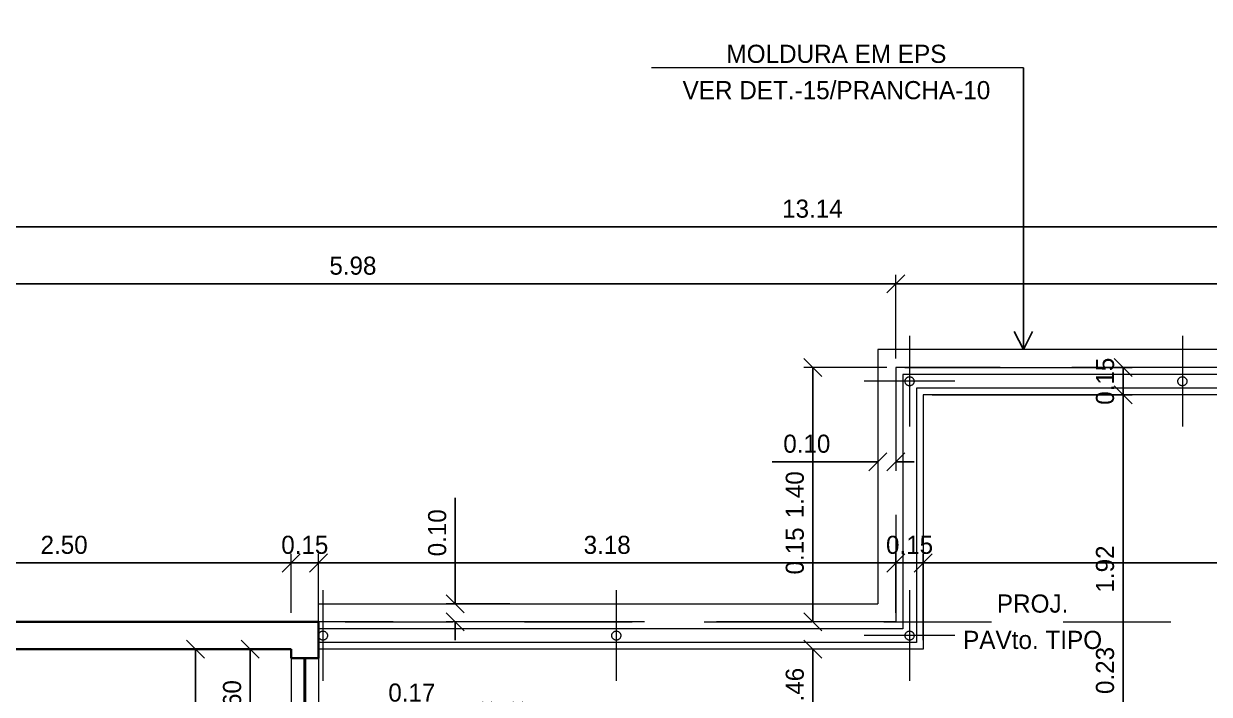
# Model space of a CAD drawing. Header units: metres. Extents: x 2.9 to 62.3, y 8 to 50.1.
# Drawn here: x 16.36 to 22.89, y 42.29 to 45.98 of the extents above; entities that cross this region are included whole.
import ezdxf

# ---------------------------------------------------------------- set-up
doc = ezdxf.new("R2010")
doc.units = ezdxf.units.M
doc.header["$MEASUREMENT"] = 0
for name, pattern in [('DGN Style 2', [0.98853, 0.593118, -0.395412]), ('DGN Style 3', [1.383942, 0.98853, -0.395412]), ('DGN Style 4', [1.582636, 0.790824, -0.395412, 0.00098853, -0.395412])]:
    doc.linetypes.add(name, pattern=pattern)
doc.layers.get('Defpoints').update_dxf_attribs({"lineweight": 0})
for name, color, linetype, lineweight in [('34 - Mobiliário', 7, 'Continuous', 0), ('CORNIJAS_VAR NA PLANTA PTIPO 1', 7, 'Continuous', 0), ('Level 1', 7, 'Continuous', 0), ('Level 12', 7, 'Continuous', 0), ('Level 24-1', 7, 'Continuous', 0), ('Level 43', 7, 'Continuous', 0), ('Level 50', 7, 'Continuous', 0), ('Level 7', 7, 'Continuous', 0), ('Level 8', 7, 'Continuous', 0)]:
    doc.layers.add(name, color=color, linetype=linetype, lineweight=lineweight)
doc.styles.add('Style-INTL_ENGINEERING', font='INTL_ENGINEERING.shx')
doc.dimstyles.get("Standard").update_dxf_attribs({"dimtxt": 0.18, "dimasz": 0.18, "dimexe": 0.18, "dimexo": 0.0625, "dimgap": 0.09, "dimtad": 0, "dimtih": 1, "dimtoh": 1, "dimdec": 4, "dimzin": 1, "dimdsep": 46, "dimtxsty": 'Standard', "dimcen": 0, "dimadec": 0, "dimazin": 0, "dimtfac": 1, "dimtdec": 4, "dimtofl": 0, "dimtmove": 0, "dimatfit": 3, "dimfxl": 0, "dimtolj": 1, "dimtzin": 1, "dimarcsym": 0})

# ---------------------------------------------------------------- blocks, each defined once
blk = doc.blocks.new('_Oblique')
at = {"color": 0, "linetype": 'ByBlock', "lineweight": -2}
blk.add_line((0.5, 0.5), (-0.5, -0.5), dxfattribs=at)
blk = doc.blocks.new('*D232')
at = {"layer": 'Defpoints', "color": 0, "linetype": 'Continuous', "lineweight": 0}
for p in [(21.16427, 44.55033), (15.18455, 44.08904), (21.16427, 44.08904)]:
    blk.add_point(p, dxfattribs=at)
at = {"layer": 'Level 43', "color": 2, "linetype": 'Continuous', "lineweight": 0}
for p, q in [((15.18455, 44.13854), (15.18455, 44.59983)), ((21.16427, 44.13854), (21.16427, 44.59983))]:
    blk.add_line(p, q, dxfattribs=at)
at = {"layer": 'Level 43', "color": 0, "linetype": 'Continuous', "lineweight": -2}
blk.add_line((15.18455, 44.55033), (21.16427, 44.55033), dxfattribs=at)
at = {"layer": 'Level 43', "color": 0, "linetype": 'Continuous', "lineweight": -2, "xscale": 0.0995, "yscale": 0.0995, "zscale": 0.0995, "rotation": 180}
blk.add_blockref('_Oblique', (15.18455, 44.55033), dxfattribs=at)
at = {"layer": 'Level 43', "color": 0, "linetype": 'Continuous', "lineweight": -2, "xscale": 0.0995, "yscale": 0.0995, "zscale": 0.0995}
blk.add_blockref('_Oblique', (21.16427, 44.55033), dxfattribs=at)
at = {"layer": 'Level 43', "color": 0, "linetype": 'Continuous', "lineweight": 0, "insert": (18.17441, 44.64958), "char_height": 0.0995, "attachment_point": 5, "style": 'Style-INTL_ENGINEERING'}
blk.add_mtext('5.98', dxfattribs=at)
blk = doc.blocks.new('*D233')
at = {"layer": 'Defpoints', "color": 0, "linetype": 'Continuous', "lineweight": 0}
for p in [(27.2738, 44.5503), (21.1643, 44.089), (27.2738, 43.0891)]:
    blk.add_point(p, dxfattribs=at)
at = {"layer": 'Level 43', "color": 2, "linetype": 'Continuous', "lineweight": 0}
for p, q in [((21.1643, 44.1385), (21.1643, 44.5998)), ((27.2738, 43.1386), (27.2738, 44.5998))]:
    blk.add_line(p, q, dxfattribs=at)
at = {"layer": 'Level 43', "color": 0, "linetype": 'Continuous', "lineweight": -2}
blk.add_line((21.1643, 44.5503), (27.2738, 44.5503), dxfattribs=at)
at = {"layer": 'Level 43', "color": 0, "linetype": 'Continuous', "lineweight": -2, "xscale": 0.0995, "yscale": 0.0995, "zscale": 0.0995, "rotation": 180}
blk.add_blockref('_Oblique', (21.1643, 44.5503), dxfattribs=at)
at = {"layer": 'Level 43', "color": 0, "linetype": 'Continuous', "lineweight": -2, "xscale": 0.0995, "yscale": 0.0995, "zscale": 0.0995}
blk.add_blockref('_Oblique', (27.2738, 44.5503), dxfattribs=at)
at = {"layer": 'Level 43', "color": 0, "linetype": 'Continuous', "lineweight": 0, "insert": (24.219, 44.6496), "char_height": 0.0995, "attachment_point": 5, "style": 'Style-INTL_ENGINEERING'}
blk.add_mtext('6.11', dxfattribs=at)
blk = doc.blocks.new('*D245')
at = {"layer": 'Defpoints', "color": 0, "linetype": 'Continuous', "lineweight": 0}
for p in [(14.1346, 44.8641), (14.1346, 44.089), (27.2738, 43.4391)]:
    blk.add_point(p, dxfattribs=at)
at = {"layer": 'Level 43', "color": 2, "linetype": 'Continuous', "lineweight": 0}
for p, q in [((14.1346, 44.1385), (14.1346, 44.9136)), ((27.2738, 43.4886), (27.2738, 44.9136))]:
    blk.add_line(p, q, dxfattribs=at)
at = {"layer": 'Level 43', "color": 0, "linetype": 'Continuous', "lineweight": -2}
blk.add_line((27.2738, 44.8641), (14.1346, 44.8641), dxfattribs=at)
at = {"layer": 'Level 43', "color": 0, "linetype": 'Continuous', "lineweight": -2, "xscale": 0.0995, "yscale": 0.0995, "zscale": 0.0995, "rotation": 180}
blk.add_blockref('_Oblique', (14.1346, 44.8641), dxfattribs=at)
at = {"layer": 'Level 43', "color": 0, "linetype": 'Continuous', "lineweight": -2, "xscale": 0.0995, "yscale": 0.0995, "zscale": 0.0995}
blk.add_blockref('_Oblique', (27.2738, 44.8641), dxfattribs=at)
at = {"layer": 'Level 43', "color": 0, "linetype": 'Continuous', "lineweight": 0, "insert": (20.7042, 44.9634), "char_height": 0.0995, "attachment_point": 5, "style": 'Style-INTL_ENGINEERING'}
blk.add_mtext('13.14', dxfattribs=at)
blk = doc.blocks.new('*D297')
at = {"layer": 'Defpoints', "color": 0, "linetype": 'Continuous', "lineweight": 0}
for p in [(17.60878, 42.53904), (17.83455, 42.53904), (17.98455, 41.93904)]:
    blk.add_point(p, dxfattribs=at)
at = {"layer": 'Level 43', "color": 2, "linetype": 'Continuous', "lineweight": 0}
for p, q in [((17.78505, 42.53904), (17.55928, 42.53904)), ((17.93505, 41.93904), (17.55928, 41.93904))]:
    blk.add_line(p, q, dxfattribs=at)
at = {"layer": 'Level 43', "color": 0, "linetype": 'Continuous', "lineweight": -2}
blk.add_line((17.60878, 41.93904), (17.60878, 42.53904), dxfattribs=at)
at = {"layer": 'Level 43', "color": 0, "linetype": 'Continuous', "lineweight": -2, "xscale": 0.0995, "yscale": 0.0995, "zscale": 0.0995}
for p, rotation in [((17.60878, 42.53904), 90), ((17.60878, 41.93904), 270)]:
    blk.add_blockref('_Oblique', p, dxfattribs=dict(at, rotation=rotation))
at = {"layer": 'Level 43', "color": 0, "linetype": 'Continuous', "lineweight": 0, "insert": (17.50953, 42.23904), "char_height": 0.0995, "attachment_point": 5, "rotation": 90, "style": 'Style-INTL_ENGINEERING'}
blk.add_mtext('0.60', dxfattribs=at)
blk = doc.blocks.new('*D309')
at = {"layer": 'Defpoints', "color": 0, "linetype": 'Continuous', "lineweight": 0}
for p in [(16.5846, 42.539), (17.3082, 42.539), (17.0345, 39.489)]:
    blk.add_point(p, dxfattribs=at)
at = {"layer": 'Level 43', "color": 2, "linetype": 'Continuous', "lineweight": 0}
for p, q in [((16.634, 42.539), (17.3577, 42.539)), ((17.084, 39.489), (17.3577, 39.489))]:
    blk.add_line(p, q, dxfattribs=at)
at = {"layer": 'Level 43', "color": 0, "linetype": 'Continuous', "lineweight": -2}
blk.add_line((17.3082, 39.489), (17.3082, 42.539), dxfattribs=at)
at = {"layer": 'Level 43', "color": 0, "linetype": 'Continuous', "lineweight": -2, "xscale": 0.0995, "yscale": 0.0995, "zscale": 0.0995}
for p, rotation in [((17.3082, 42.539), 90), ((17.3082, 39.489), 270)]:
    blk.add_blockref('_Oblique', p, dxfattribs=dict(at, rotation=rotation))
at = {"layer": 'Level 43', "color": 0, "linetype": 'Continuous', "lineweight": 0, "insert": (17.2089, 41.014), "char_height": 0.0995, "attachment_point": 5, "rotation": 90, "style": 'Style-INTL_ENGINEERING'}
blk.add_mtext('3.05', dxfattribs=at)
blk = doc.blocks.new('*D310')
at = {"layer": 'Defpoints', "color": 0, "linetype": 'Continuous', "lineweight": 0}
for p in [(18.8897, 42.2), (19.0595, 42.0746), (18.8897, 41.789)]:
    blk.add_point(p, dxfattribs=at)
at = {"layer": 'Level 43', "color": 2, "linetype": 'Continuous', "lineweight": 0}
for p, q in [((18.8897, 41.8385), (18.8897, 42.2495)), ((19.0595, 42.1241), (19.0595, 42.2495))]:
    blk.add_line(p, q, dxfattribs=at)
at = {"layer": 'Level 43', "color": 0, "linetype": 'Continuous', "lineweight": -2}
for p, q in [((18.8897, 42.2), (18.3074, 42.2)), ((19.0595, 42.2), (19.159, 42.2))]:
    blk.add_line(p, q, dxfattribs=at)
at = {"layer": 'Level 43', "color": 0, "linetype": 'Continuous', "lineweight": -2, "xscale": 0.0995, "yscale": 0.0995, "zscale": 0.0995}
blk.add_blockref('_Oblique', (18.8897, 42.2), dxfattribs=at)
at = {"layer": 'Level 43', "color": 0, "linetype": 'Continuous', "lineweight": -2, "xscale": 0.0995, "yscale": 0.0995, "zscale": 0.0995, "rotation": 180}
blk.add_blockref('_Oblique', (19.0595, 42.2), dxfattribs=at)
at = {"layer": 'Level 43', "color": 0, "linetype": 'Continuous', "lineweight": 0, "insert": (18.499, 42.2993), "char_height": 0.0995, "attachment_point": 5, "style": 'Style-INTL_ENGINEERING'}
blk.add_mtext('0.17', dxfattribs=at)
blk = doc.blocks.new('*D322')
at = {"layer": 'Defpoints', "color": 0, "linetype": 'Continuous', "lineweight": 0}
for p in [(17.83455, 43.01353), (15.33427, 42.68904), (17.83455, 42.68904)]:
    blk.add_point(p, dxfattribs=at)
at = {"layer": 'Level 43', "color": 2, "linetype": 'Continuous', "lineweight": 0}
for p, q in [((15.33427, 42.73854), (15.33427, 43.06303)), ((17.83455, 42.73854), (17.83455, 43.06303))]:
    blk.add_line(p, q, dxfattribs=at)
at = {"layer": 'Level 43', "color": 0, "linetype": 'Continuous', "lineweight": -2}
blk.add_line((15.33427, 43.01353), (17.83455, 43.01353), dxfattribs=at)
at = {"layer": 'Level 43', "color": 0, "linetype": 'Continuous', "lineweight": -2, "xscale": 0.0995, "yscale": 0.0995, "zscale": 0.0995, "rotation": 180}
blk.add_blockref('_Oblique', (15.33427, 43.01353), dxfattribs=at)
at = {"layer": 'Level 43', "color": 0, "linetype": 'Continuous', "lineweight": -2, "xscale": 0.0995, "yscale": 0.0995, "zscale": 0.0995}
blk.add_blockref('_Oblique', (17.83455, 43.01353), dxfattribs=at)
at = {"layer": 'Level 43', "color": 0, "linetype": 'Continuous', "lineweight": 0, "insert": (16.58441, 43.11278), "char_height": 0.0995, "attachment_point": 5, "style": 'Style-INTL_ENGINEERING'}
blk.add_mtext('2.50', dxfattribs=at)
blk = doc.blocks.new('*D323')
at = {"layer": 'Defpoints', "color": 0, "linetype": 'Continuous', "lineweight": 0}
for p in [(17.98455, 43.01353), (17.83455, 42.68904), (17.98455, 42.68904)]:
    blk.add_point(p, dxfattribs=at)
at = {"layer": 'Level 43', "color": 2, "linetype": 'Continuous', "lineweight": 0}
for p, q in [((17.83455, 42.73854), (17.83455, 43.06303)), ((17.98455, 42.73854), (17.98455, 43.06303))]:
    blk.add_line(p, q, dxfattribs=at)
at = {"layer": 'Level 43', "color": 0, "linetype": 'Continuous', "lineweight": -2}
blk.add_line((17.83455, 43.01353), (17.98455, 43.01353), dxfattribs=at)
at = {"layer": 'Level 43', "color": 0, "linetype": 'Continuous', "lineweight": -2, "xscale": 0.0995, "yscale": 0.0995, "zscale": 0.0995, "rotation": 180}
blk.add_blockref('_Oblique', (17.83455, 43.01353), dxfattribs=at)
at = {"layer": 'Level 43', "color": 0, "linetype": 'Continuous', "lineweight": -2, "xscale": 0.0995, "yscale": 0.0995, "zscale": 0.0995}
blk.add_blockref('_Oblique', (17.98455, 43.01353), dxfattribs=at)
at = {"layer": 'Level 43', "color": 0, "linetype": 'Continuous', "lineweight": 0, "insert": (17.90955, 43.11278), "char_height": 0.0995, "attachment_point": 5, "style": 'Style-INTL_ENGINEERING'}
blk.add_mtext('0.15', dxfattribs=at)
blk = doc.blocks.new('*D324')
at = {"layer": 'Defpoints', "color": 0, "linetype": 'Continuous', "lineweight": 0}
for p in [(21.16427, 43.01353), (17.98455, 42.68904), (21.16427, 42.68904)]:
    blk.add_point(p, dxfattribs=at)
at = {"layer": 'Level 43', "color": 2, "linetype": 'Continuous', "lineweight": 0}
for p, q in [((17.98455, 42.73854), (17.98455, 43.06303)), ((21.16427, 42.73854), (21.16427, 43.06303))]:
    blk.add_line(p, q, dxfattribs=at)
at = {"layer": 'Level 43', "color": 0, "linetype": 'Continuous', "lineweight": -2}
blk.add_line((17.98455, 43.01353), (21.16427, 43.01353), dxfattribs=at)
at = {"layer": 'Level 43', "color": 0, "linetype": 'Continuous', "lineweight": -2, "xscale": 0.0995, "yscale": 0.0995, "zscale": 0.0995, "rotation": 180}
blk.add_blockref('_Oblique', (17.98455, 43.01353), dxfattribs=at)
at = {"layer": 'Level 43', "color": 0, "linetype": 'Continuous', "lineweight": -2, "xscale": 0.0995, "yscale": 0.0995, "zscale": 0.0995}
blk.add_blockref('_Oblique', (21.16427, 43.01353), dxfattribs=at)
at = {"layer": 'Level 43', "color": 0, "linetype": 'Continuous', "lineweight": 0, "insert": (19.57441, 43.11278), "char_height": 0.0995, "attachment_point": 5, "style": 'Style-INTL_ENGINEERING'}
blk.add_mtext('3.18', dxfattribs=at)
blk = doc.blocks.new('*D325')
at = {"layer": 'Defpoints', "color": 0, "linetype": 'Continuous', "lineweight": 0}
for p in [(21.31427, 43.01353), (21.16427, 42.68904), (21.31427, 42.53904)]:
    blk.add_point(p, dxfattribs=at)
at = {"layer": 'Level 43', "color": 2, "linetype": 'Continuous', "lineweight": 0}
for p, q in [((21.16427, 42.73854), (21.16427, 43.06303)), ((21.31427, 42.58854), (21.31427, 43.06303))]:
    blk.add_line(p, q, dxfattribs=at)
at = {"layer": 'Level 43', "color": 0, "linetype": 'Continuous', "lineweight": -2}
blk.add_line((21.16427, 43.01353), (21.31427, 43.01353), dxfattribs=at)
at = {"layer": 'Level 43', "color": 0, "linetype": 'Continuous', "lineweight": -2, "xscale": 0.0995, "yscale": 0.0995, "zscale": 0.0995, "rotation": 180}
blk.add_blockref('_Oblique', (21.16427, 43.01353), dxfattribs=at)
at = {"layer": 'Level 43', "color": 0, "linetype": 'Continuous', "lineweight": -2, "xscale": 0.0995, "yscale": 0.0995, "zscale": 0.0995}
blk.add_blockref('_Oblique', (21.31427, 43.01353), dxfattribs=at)
at = {"layer": 'Level 43', "color": 0, "linetype": 'Continuous', "lineweight": 0, "insert": (21.23927, 43.11278), "char_height": 0.0995, "attachment_point": 5, "style": 'Style-INTL_ENGINEERING'}
blk.add_mtext('0.15', dxfattribs=at)
blk = doc.blocks.new('*D326')
at = {"layer": 'Defpoints', "color": 0, "linetype": 'Continuous', "lineweight": 0}
for p in [(27.2738, 43.0891), (27.2738, 43.0135), (21.3143, 42.539)]:
    blk.add_point(p, dxfattribs=at)
at = {"layer": 'Level 43', "color": 2, "linetype": 'Continuous', "lineweight": 0}
for p, q in [((21.3143, 42.5885), (21.3143, 43.063)), ((27.2738, 43.0396), (27.2738, 42.964))]:
    blk.add_line(p, q, dxfattribs=at)
at = {"layer": 'Level 43', "color": 0, "linetype": 'Continuous', "lineweight": -2}
blk.add_line((21.3143, 43.0135), (27.2738, 43.0135), dxfattribs=at)
at = {"layer": 'Level 43', "color": 0, "linetype": 'Continuous', "lineweight": -2, "xscale": 0.0995, "yscale": 0.0995, "zscale": 0.0995, "rotation": 180}
blk.add_blockref('_Oblique', (21.3143, 43.0135), dxfattribs=at)
at = {"layer": 'Level 43', "color": 0, "linetype": 'Continuous', "lineweight": -2, "xscale": 0.0995, "yscale": 0.0995, "zscale": 0.0995}
blk.add_blockref('_Oblique', (27.2738, 43.0135), dxfattribs=at)
at = {"layer": 'Level 43', "color": 0, "linetype": 'Continuous', "lineweight": 0, "insert": (24.294, 43.1128), "char_height": 0.0995, "attachment_point": 5, "style": 'Style-INTL_ENGINEERING'}
blk.add_mtext('5.96', dxfattribs=at)
blk = doc.blocks.new('*D333')
at = {"layer": 'Defpoints', "color": 0, "linetype": 'Continuous', "lineweight": 0}
for p in [(22.4151, 42.0217), (22.6646, 42.0217), (22.6645, 41.789)]:
    blk.add_point(p, dxfattribs=at)
at = {"layer": 'Level 43', "color": 0, "linetype": 'Continuous', "lineweight": -2}
for p, q in [((22.4151, 42.0217), (22.4151, 42.6229)), ((22.4151, 41.789), (22.4151, 41.6895))]:
    blk.add_line(p, q, dxfattribs=at)
at = {"layer": 'Level 43', "color": 2, "linetype": 'Continuous', "lineweight": 0}
for p, q in [((22.6151, 42.0217), (22.3656, 42.0217)), ((22.615, 41.789), (22.3656, 41.789))]:
    blk.add_line(p, q, dxfattribs=at)
at = {"layer": 'Level 43', "color": 0, "linetype": 'Continuous', "lineweight": -2, "xscale": 0.0995, "yscale": 0.0995, "zscale": 0.0995}
for p, rotation in [((22.4151, 42.0217), 270), ((22.4151, 41.789), 90)]:
    blk.add_blockref('_Oblique', p, dxfattribs=dict(at, rotation=rotation))
at = {"layer": 'Level 43', "color": 0, "linetype": 'Continuous', "lineweight": 0, "insert": (22.3159, 42.4218), "char_height": 0.0995, "attachment_point": 5, "rotation": 90, "style": 'Style-INTL_ENGINEERING'}
blk.add_mtext('0.23', dxfattribs=at)
blk = doc.blocks.new('*D334')
at = {"layer": 'Defpoints', "color": 0, "linetype": 'Continuous', "lineweight": 0}
for p in [(21.3143, 43.939), (22.4151, 43.939), (22.6646, 42.0217)]:
    blk.add_point(p, dxfattribs=at)
at = {"layer": 'Level 43', "color": 2, "linetype": 'Continuous', "lineweight": 0}
for p, q in [((21.3638, 43.939), (22.4646, 43.939)), ((22.6151, 42.0217), (22.3656, 42.0217))]:
    blk.add_line(p, q, dxfattribs=at)
at = {"layer": 'Level 43', "color": 0, "linetype": 'Continuous', "lineweight": -2}
blk.add_line((22.4151, 42.0217), (22.4151, 43.939), dxfattribs=at)
at = {"layer": 'Level 43', "color": 0, "linetype": 'Continuous', "lineweight": -2, "xscale": 0.0995, "yscale": 0.0995, "zscale": 0.0995}
for p, rotation in [((22.4151, 43.939), 90), ((22.4151, 42.0217), 270)]:
    blk.add_blockref('_Oblique', p, dxfattribs=dict(at, rotation=rotation))
at = {"layer": 'Level 43', "color": 0, "linetype": 'Continuous', "lineweight": 0, "insert": (22.3159, 42.9804), "char_height": 0.0995, "attachment_point": 5, "rotation": 90, "style": 'Style-INTL_ENGINEERING'}
blk.add_mtext('1.92', dxfattribs=at)
blk = doc.blocks.new('*D335')
at = {"layer": 'Defpoints', "color": 0, "linetype": 'Continuous', "lineweight": 0}
for p in [(21.1643, 44.089), (22.4151, 44.089), (21.3143, 43.939)]:
    blk.add_point(p, dxfattribs=at)
at = {"layer": 'Level 43', "color": 2, "linetype": 'Continuous', "lineweight": 0}
for p, q in [((21.2138, 44.089), (22.4646, 44.089)), ((21.3638, 43.939), (22.4646, 43.939))]:
    blk.add_line(p, q, dxfattribs=at)
at = {"layer": 'Level 43', "color": 0, "linetype": 'Continuous', "lineweight": -2}
blk.add_line((22.4151, 43.939), (22.4151, 44.089), dxfattribs=at)
at = {"layer": 'Level 43', "color": 0, "linetype": 'Continuous', "lineweight": -2, "xscale": 0.0995, "yscale": 0.0995, "zscale": 0.0995}
for p, rotation in [((22.4151, 44.089), 90), ((22.4151, 43.939), 270)]:
    blk.add_blockref('_Oblique', p, dxfattribs=dict(at, rotation=rotation))
at = {"layer": 'Level 43', "color": 0, "linetype": 'Continuous', "lineweight": 0, "insert": (22.3159, 44.014), "char_height": 0.0995, "attachment_point": 5, "rotation": 90, "style": 'Style-INTL_ENGINEERING'}
blk.add_mtext('0.15', dxfattribs=at)
blk = doc.blocks.new('*D348')
at = {"layer": 'Defpoints', "color": 0, "linetype": 'Continuous', "lineweight": 0}
for p in [(21.1643, 42.689), (20.7071, 42.539), (21.3143, 42.539)]:
    blk.add_point(p, dxfattribs=at)
at = {"layer": 'Level 43', "color": 0, "linetype": 'Continuous', "lineweight": -2}
for p, q in [((20.7071, 42.689), (20.7071, 43.2713)), ((20.7071, 42.539), (20.7071, 42.4395))]:
    blk.add_line(p, q, dxfattribs=at)
at = {"layer": 'Level 43', "color": 2, "linetype": 'Continuous', "lineweight": 0}
for p, q in [((21.1148, 42.689), (20.6576, 42.689)), ((21.2648, 42.539), (20.6576, 42.539))]:
    blk.add_line(p, q, dxfattribs=at)
at = {"layer": 'Level 43', "color": 0, "linetype": 'Continuous', "lineweight": -2, "xscale": 0.0995, "yscale": 0.0995, "zscale": 0.0995}
for p, rotation in [((20.7071, 42.689), 270), ((20.7071, 42.539), 90)]:
    blk.add_blockref('_Oblique', p, dxfattribs=dict(at, rotation=rotation))
at = {"layer": 'Level 43', "color": 0, "linetype": 'Continuous', "lineweight": 0, "insert": (20.6079, 43.0797), "char_height": 0.0995, "attachment_point": 5, "rotation": 90, "style": 'Style-INTL_ENGINEERING'}
blk.add_mtext('0.15', dxfattribs=at)
blk = doc.blocks.new('*D349')
at = {"layer": 'Defpoints', "color": 0, "linetype": 'Continuous', "lineweight": 0}
for p in [(21.3143, 42.539), (20.7071, 42.0746), (21.3895, 42.0746)]:
    blk.add_point(p, dxfattribs=at)
at = {"layer": 'Level 43', "color": 2, "linetype": 'Continuous', "lineweight": 0}
for p, q in [((21.2648, 42.539), (20.6576, 42.539)), ((21.34, 42.0746), (20.6576, 42.0746))]:
    blk.add_line(p, q, dxfattribs=at)
at = {"layer": 'Level 43', "color": 0, "linetype": 'Continuous', "lineweight": -2}
blk.add_line((20.7071, 42.539), (20.7071, 42.0746), dxfattribs=at)
at = {"layer": 'Level 43', "color": 0, "linetype": 'Continuous', "lineweight": -2, "xscale": 0.0995, "yscale": 0.0995, "zscale": 0.0995}
for p, rotation in [((20.7071, 42.539), 90), ((20.7071, 42.0746), 270)]:
    blk.add_blockref('_Oblique', p, dxfattribs=dict(at, rotation=rotation))
at = {"layer": 'Level 43', "color": 0, "linetype": 'Continuous', "lineweight": 0, "insert": (20.6079, 42.3068), "char_height": 0.0995, "attachment_point": 5, "rotation": 90, "style": 'Style-INTL_ENGINEERING'}
blk.add_mtext('0.46', dxfattribs=at)
blk = doc.blocks.new('*D347')
at = {"layer": 'Defpoints', "color": 0, "linetype": 'Continuous', "lineweight": 0}
for p in [(21.16427, 44.08904), (20.70711, 42.68904), (21.16427, 42.68904)]:
    blk.add_point(p, dxfattribs=at)
at = {"layer": 'Level 43', "color": 2, "linetype": 'Continuous', "lineweight": 0}
for p, q in [((21.11477, 44.08904), (20.65761, 44.08904)), ((21.11477, 42.68904), (20.65761, 42.68904))]:
    blk.add_line(p, q, dxfattribs=at)
at = {"layer": 'Level 43', "color": 0, "linetype": 'Continuous', "lineweight": -2}
blk.add_line((20.70711, 44.08904), (20.70711, 42.68904), dxfattribs=at)
at = {"layer": 'Level 43', "color": 0, "linetype": 'Continuous', "lineweight": -2, "xscale": 0.0995, "yscale": 0.0995, "zscale": 0.0995}
for p, rotation in [((20.70711, 44.08904), 90), ((20.70711, 42.68904), 270)]:
    blk.add_blockref('_Oblique', p, dxfattribs=dict(at, rotation=rotation))
at = {"layer": 'Level 43', "color": 0, "linetype": 'Continuous', "lineweight": 0, "insert": (20.60786, 43.38904), "char_height": 0.0995, "attachment_point": 5, "rotation": 90, "style": 'Style-INTL_ENGINEERING'}
blk.add_mtext('1.40', dxfattribs=at)
blk = doc.blocks.new('*D429')
at = {"layer": 'Defpoints', "color": 0, "linetype": 'Continuous', "lineweight": 0}
for p in [(19.0877, 42.789), (18.738, 42.689), (19.0877, 42.689)]:
    blk.add_point(p, dxfattribs=at)
at = {"layer": 'Level 43', "color": 0, "linetype": 'Continuous', "lineweight": -2}
for p, q in [((18.738, 42.789), (18.738, 43.3713)), ((18.738, 42.689), (18.738, 42.5895))]:
    blk.add_line(p, q, dxfattribs=at)
at = {"layer": 'Level 43', "color": 2, "linetype": 'Continuous', "lineweight": 0}
for p, q in [((19.0382, 42.789), (18.6885, 42.789)), ((19.0382, 42.689), (18.6885, 42.689))]:
    blk.add_line(p, q, dxfattribs=at)
at = {"layer": 'Level 43', "color": 0, "linetype": 'Continuous', "lineweight": -2, "xscale": 0.0995, "yscale": 0.0995, "zscale": 0.0995}
for p, rotation in [((18.738, 42.789), 270), ((18.738, 42.689), 90)]:
    blk.add_blockref('_Oblique', p, dxfattribs=dict(at, rotation=rotation))
at = {"layer": 'Level 43', "color": 0, "linetype": 'Continuous', "lineweight": 0, "insert": (18.6388, 43.1797), "char_height": 0.0995, "attachment_point": 5, "rotation": 90, "style": 'Style-INTL_ENGINEERING'}
blk.add_mtext('0.10', dxfattribs=at)
blk = doc.blocks.new('*D430')
at = {"layer": 'Defpoints', "color": 0, "linetype": 'Continuous', "lineweight": 0}
for p in [(21.0643, 43.8439), (21.1643, 43.8439), (21.1643, 43.5703)]:
    blk.add_point(p, dxfattribs=at)
at = {"layer": 'Level 43', "color": 2, "linetype": 'Continuous', "lineweight": 0}
for p, q in [((21.0643, 43.7944), (21.0643, 43.5208)), ((21.1643, 43.7944), (21.1643, 43.5208))]:
    blk.add_line(p, q, dxfattribs=at)
at = {"layer": 'Level 43', "color": 0, "linetype": 'Continuous', "lineweight": -2}
for p, q in [((21.0643, 43.5703), (20.482, 43.5703)), ((21.1643, 43.5703), (21.2638, 43.5703))]:
    blk.add_line(p, q, dxfattribs=at)
at = {"layer": 'Level 43', "color": 0, "linetype": 'Continuous', "lineweight": -2, "xscale": 0.0995, "yscale": 0.0995, "zscale": 0.0995}
blk.add_blockref('_Oblique', (21.0643, 43.5703), dxfattribs=at)
at = {"layer": 'Level 43', "color": 0, "linetype": 'Continuous', "lineweight": -2, "xscale": 0.0995, "yscale": 0.0995, "zscale": 0.0995, "rotation": 180}
blk.add_blockref('_Oblique', (21.1643, 43.5703), dxfattribs=at)
at = {"layer": 'Level 43', "color": 0, "linetype": 'Continuous', "lineweight": 0, "insert": (20.6736, 43.6695), "char_height": 0.0995, "attachment_point": 5, "style": 'Style-INTL_ENGINEERING'}
blk.add_mtext('0.10', dxfattribs=at)
blk = doc.blocks.new('TerminatorOpen')
at = {"color": 0, "linetype": 'ByBlock', "lineweight": -2}
for q in [(-1, 0.5), (-1, 0), (-1, -0.5)]:
    blk.add_line((0, 0), q, dxfattribs=at)
blk = doc.blocks.new('*U554')
at = {"layer": '34 - Mobiliário', "color": 7, "linetype": 'Continuous', "lineweight": 40}
blk.add_line((0, 0.25), (0, -0.25), dxfattribs=at)
at = {"layer": 'CORNIJAS_VAR NA PLANTA PTIPO 1', "color": 7, "linetype": 'Continuous', "lineweight": 0}
for p, q in [((-0.075, 0.25), (-0.075, -0.25)), ((0.075, 0.25), (0.075, -0.25))]:
    blk.add_line(p, q, dxfattribs=at)
at = {"layer": 'CORNIJAS_VAR NA PLANTA PTIPO 1', "color": 7, "linetype": 'Continuous', "lineweight": 30}
for p, q in [((-0.075, 0.25), (0.075, 0.25)), ((-0.075, -0.25), (0.075, -0.25))]:
    blk.add_line(p, q, dxfattribs=at)
blk = doc.blocks.new('*U583')
at = {"layer": 'Level 1', "color": 3, "linetype": 'DGN Style 4', "lineweight": 0}
for p, q in [((0, 0.25), (0, -0.25)), ((0.25, 0), (-0.25, 0))]:
    blk.add_line(p, q, dxfattribs=at)
at = {"layer": 'Level 50', "color": 190, "linetype": 'DGN Style 2', "lineweight": 0}
blk.add_circle((0, 0), 0.025, dxfattribs=at)
blk = doc.blocks.new('*U584')
at = {"layer": 'Level 1', "color": 3, "linetype": 'DGN Style 4', "lineweight": 0}
for p, q in [((0, 0.25), (0, -0.25)), ((0.25, 0), (-0.25, 0))]:
    blk.add_line(p, q, dxfattribs=at)
at = {"layer": 'Level 50', "color": 190, "linetype": 'DGN Style 2', "lineweight": 0}
blk.add_circle((0, 0), 0.025, dxfattribs=at)
blk = doc.blocks.new('*U585')
at = {"layer": 'Level 1', "color": 3, "linetype": 'DGN Style 4', "lineweight": 0}
blk.add_line((0, 0.25), (0, -0.25), dxfattribs=at)
at = {"layer": 'Level 50', "color": 190, "linetype": 'DGN Style 2', "lineweight": 0}
blk.add_circle((0, 0), 0.025, dxfattribs=at)
blk = doc.blocks.new('*U586')
at = {"layer": 'Level 1', "color": 3, "linetype": 'DGN Style 4', "lineweight": 0}
blk.add_line((0, 0.25), (0, -0.25), dxfattribs=at)
at = {"layer": 'Level 50', "color": 190, "linetype": 'DGN Style 2', "lineweight": 0}
blk.add_circle((0, 0), 0.025, dxfattribs=at)
blk = doc.blocks.new('*U590')
at = {"layer": 'Level 1', "color": 3, "linetype": 'DGN Style 4', "lineweight": 0}
blk.add_line((0, 0.25), (0, -0.25), dxfattribs=at)
at = {"layer": 'Level 50', "color": 190, "linetype": 'DGN Style 2', "lineweight": 0}
blk.add_circle((0, 0), 0.025, dxfattribs=at)
blk = doc.blocks.new('*U556')
at = {"layer": 'CORNIJAS_VAR NA PLANTA PTIPO 1', "color": 7, "linetype": 'Continuous', "lineweight": 13, "flags": 128}
blk.add_lwpolyline([(-12.5153, 4.3679), (-12.5153, 4.4679), (-9.4356, 4.4679)], dxfattribs=at)
at = {"layer": 'Level 50', "color": 190, "linetype": 'Continuous', "lineweight": 13}
for p, q in [((-9.2981, 4.3304), (-12.5153, 4.3304)), ((-9.2231, 4.2554), (-12.5153, 4.2554))]:
    blk.add_line(p, q, dxfattribs=at)
at = {"layer": 'Level 50', "color": 190, "linetype": 'Continuous', "lineweight": 13, "flags": 128}
for points in [[(-3.226, 5.7304), (-9.2981, 5.7304), (-9.2981, 4.3304)], [(-3.226, 5.6554), (-9.2231, 5.6554), (-9.2231, 4.2554)]]:
    blk.add_lwpolyline(points, dxfattribs=at)
at = {"layer": 'Level 7', "color": 7, "linetype": 'Continuous', "lineweight": 13}
blk.add_line((-9.1856, 4.2179), (-12.5153, 4.2179), dxfattribs=at)
at = {"layer": 'Level 7', "color": 7, "linetype": 'Continuous', "lineweight": 13, "flags": 128}
for points in [[(-3.226, 5.8679), (-9.4356, 5.8679), (-9.4356, 4.4679)], [(-3.226, 5.6179), (-9.1856, 5.6179), (-9.1856, 4.2179)]]:
    blk.add_lwpolyline(points, dxfattribs=at)
at = {"layer": 'Level 8', "color": 7, "linetype": 'DGN Style 3', "lineweight": 0}
blk.add_line((-9.3356, 4.3679), (-12.5153, 4.3679), dxfattribs=at)
at = {"layer": 'Level 8', "color": 7, "linetype": 'DGN Style 3', "lineweight": 0, "flags": 128}
blk.add_lwpolyline([(-3.226, 5.7679), (-9.3356, 5.7679), (-9.3356, 4.3679)], dxfattribs=at)
at = {"layer": 'Level 50', "color": 190, "linetype": 'DGN Style 2', "lineweight": 0}
for name, p in [('*U584', (-9.2606, 5.6929)), ('*U590', (-7.7582, 5.6929)), ('*U585', (-12.4903, 4.2929)), ('*U586', (-10.8754, 4.2929)), ('*U583', (-9.2606, 4.2929))]:
    blk.add_blockref(name, p, dxfattribs=at)

msp = doc.modelspace()

# ---------------------------------------------------------------- linework, layer by layer
at = {"layer": 'CORNIJAS_VAR NA PLANTA PTIPO 1', "color": 7, "linetype": 'Continuous', "lineweight": 30}
for p, q in [((17.9845, 42.689), (15.1845, 42.689)), ((17.9845, 42.489), (17.9845, 42.689)), ((17.8346, 42.539), (15.3346, 42.539)), ((17.8346, 42.489), (17.8346, 42.539))]:
    msp.add_line(p, q, dxfattribs=at)
at = {"layer": 'Level 12', "color": 2, "linetype": 'Continuous', "lineweight": 13}
msp.add_line((21.8658, 45.7396), (19.8178, 45.7396), dxfattribs=at)
at = {"layer": 'Level 24-1', "color": 7, "linetype": 'DGN Style 2', "lineweight": 0, "flags": 128}
msp.add_lwpolyline([(33.7253, 41.9391), (38.0346, 41.939), (38.0346, 42.689), (46.8646, 42.689), (46.8646, 41.289), (50.6245, 41.289), (50.6245, 34.579), (49.9246, 34.579), (49.9246, 34.079), (49.3745, 33.529), (39.8467, 33.529), (39.2267, 32.909), (31.9114, 32.909), (31.6938, 33.1263), (29.3053, 33.1263), (29.0877, 32.909), (21.7724, 32.909), (21.1524, 33.529), (11.6245, 33.529), (11.0746, 34.079), (11.0746, 34.579), (10.3745, 34.579), (10.3745, 41.289), (14.1346, 41.289), (14.1346, 42.689), (22.9645, 42.689), (22.9645, 41.939), (27.2738, 41.939), (27.2738, 46.7246), (33.7241, 46.7246), (33.7253, 41.9391)], dxfattribs=at)

# ---------------------------------------------------------------- block references
at = {"layer": 'CORNIJAS_VAR NA PLANTA PTIPO 1', "color": 7, "linetype": 'Continuous', "lineweight": 13}
msp.add_blockref('*U556', (30.4998, 38.3211), dxfattribs=at)
at = {"layer": 'CORNIJAS_VAR NA PLANTA PTIPO 1', "color": 7, "linetype": 'Continuous', "lineweight": 0, "extrusion": (0, 0, -1)}
msp.add_blockref('*U554', (-17.9095, 42.239), dxfattribs=at)

# ---------------------------------------------------------------- texts
at = {"layer": 'Level 12', "color": 2, "linetype": 'Continuous', "lineweight": 13, "char_height": 0.099999, "attachment_point": 5, "line_spacing_factor": 1.200006, "style": 'Style-INTL_ENGINEERING'}
for s, insert in [('MOLDURA EM EPS\\PVER DET.-15/PRANCHA-10\\P', (20.8367, 45.7158)), ('PROJ.\\PPAVto. TIPO\\P', (21.9168, 42.6894))]:
    msp.add_mtext(s, dxfattribs=dict(at, insert=insert))

# ---------------------------------------------------------------- dimensions: what is measured, and where the dimension line sits
at = {"layer": 'Level 43', "color": 2, "linetype": 'Continuous', "lineweight": 0}
for base, p1, p2, angle, override, picture, middle in [((14.1346, 44.8641), (27.2738, 43.4391), (14.1346, 44.089), 180, {"dimtxt": 0.0995, "dimasz": 0.0995, "dimexe": 0.0495, "dimexo": 0.0495, "dimgap": 0.0495, "dimtad": 1, "dimtih": 0, "dimtoh": 0, "dimdec": 2, "dimzin": 3, "dimtxsty": 'Style-INTL_ENGINEERING', "dimblk": 'Oblique', "dimclre": 2, "dimtdec": 2, "dimatfit": 1, "dimtolj": 0, "dimtzin": 3, "dimlwe": 0}, '*D245', (20.7042, 44.9634)), ((20.7071, 42.689), (21.1643, 44.089), (21.1643, 42.689), 270, {"dimtxt": 0.0995, "dimasz": 0.0995, "dimexe": 0.0495, "dimexo": 0.0495, "dimgap": 0.0495, "dimtad": 1, "dimtih": 0, "dimtoh": 0, "dimdec": 2, "dimzin": 3, "dimtxsty": 'Style-INTL_ENGINEERING', "dimblk": 'Oblique', "dimclre": 2, "dimtdec": 2, "dimatfit": 1, "dimtolj": 0, "dimtzin": 3, "dimlwe": 0}, '*D347', (20.6079, 43.389)), ((22.4151, 43.939), (22.6646, 42.0217), (21.3143, 43.939), 90, {"dimtxt": 0.0995, "dimasz": 0.0995, "dimexe": 0.0495, "dimexo": 0.0495, "dimgap": 0.0495, "dimtad": 1, "dimtih": 0, "dimtoh": 0, "dimdec": 2, "dimzin": 3, "dimtxsty": 'Style-INTL_ENGINEERING', "dimblk": 'Oblique', "dimclre": 2, "dimtdec": 2, "dimatfit": 1, "dimtolj": 0, "dimtzin": 3, "dimlwe": 0}, '*D334', (22.3159, 42.9804)), ((17.3082, 42.539), (17.0345, 39.489), (16.5846, 42.539), 90, {"dimtxt": 0.0995, "dimasz": 0.0995, "dimexe": 0.0495, "dimexo": 0.0495, "dimgap": 0.0495, "dimtad": 1, "dimtih": 0, "dimtoh": 0, "dimdec": 2, "dimzin": 3, "dimtxsty": 'Style-INTL_ENGINEERING', "dimblk": 'Oblique', "dimclre": 2, "dimtdec": 2, "dimatfit": 1, "dimtolj": 0, "dimtzin": 3, "dimlwe": 0}, '*D309', (17.2089, 41.014)), ((17.6088, 42.539), (17.9845, 41.939), (17.8346, 42.539), 90, {"dimtxt": 0.0995, "dimasz": 0.0995, "dimexe": 0.0495, "dimexo": 0.0495, "dimgap": 0.0495, "dimtad": 1, "dimtih": 0, "dimtoh": 0, "dimdec": 2, "dimzin": 3, "dimtxsty": 'Style-INTL_ENGINEERING', "dimblk": 'Oblique', "dimclre": 2, "dimtdec": 2, "dimatfit": 1, "dimtolj": 0, "dimtzin": 3, "dimlwe": 0}, '*D297', (17.5095, 42.239)), ((20.7071, 42.0746), (21.3143, 42.539), (21.3895, 42.0746), 270, {"dimtxt": 0.0995, "dimasz": 0.0995, "dimexe": 0.0495, "dimexo": 0.0495, "dimgap": 0.0495, "dimtad": 1, "dimtih": 0, "dimtoh": 0, "dimdec": 2, "dimzin": 3, "dimtxsty": 'Style-INTL_ENGINEERING', "dimblk": 'Oblique', "dimclre": 2, "dimtdec": 2, "dimatfit": 1, "dimtolj": 0, "dimtzin": 3, "dimlwe": 0}, '*D349', (20.6079, 42.3068)), ((22.4151, 42.0217), (22.6645, 41.789), (22.6646, 42.0217), 90, {"dimtxt": 0.0995, "dimasz": 0.0995, "dimexe": 0.0495, "dimexo": 0.0495, "dimgap": 0.0495, "dimtad": 1, "dimtih": 0, "dimtoh": 0, "dimdec": 2, "dimzin": 3, "dimtxsty": 'Style-INTL_ENGINEERING', "dimblk": 'Oblique', "dimclre": 2, "dimtdec": 2, "dimatfit": 1, "dimtolj": 0, "dimtzin": 3, "dimlwe": 0}, '*D333', (22.3159, 42.4218)), ((18.8897, 42.2), (19.0595, 42.0746), (18.8897, 41.789), 180, {"dimtxt": 0.0995, "dimasz": 0.0995, "dimexe": 0.0495, "dimexo": 0.0495, "dimgap": 0.0495, "dimtad": 1, "dimtih": 0, "dimtoh": 0, "dimdec": 2, "dimzin": 3, "dimtxsty": 'Style-INTL_ENGINEERING', "dimblk": 'Oblique', "dimclre": 2, "dimtdec": 2, "dimatfit": 1, "dimfrac": 2, "dimtolj": 0, "dimtzin": 3, "dimlwe": 0}, '*D310', (18.499, 42.2993))]:
    dim = msp.add_linear_dim(base=base, p1=p1, p2=p2, angle=angle, dimstyle='Standard', override=override, dxfattribs=at)
    dim.commit()
    dim.dimension.update_dxf_attribs({"geometry": picture, "text_midpoint": middle})
for base, p1, p2, picture, middle in [((21.1643, 44.5503), (15.1845, 44.089), (21.1643, 44.089), '*D232', (18.1744, 44.6496)), ((27.2738, 44.5503), (21.1643, 44.089), (27.2738, 43.0891), '*D233', (24.219, 44.6496)), ((17.8346, 43.0135), (15.3343, 42.689), (17.8346, 42.689), '*D322', (16.5844, 43.1128)), ((21.1643, 43.0135), (17.9845, 42.689), (21.1643, 42.689), '*D324', (19.5744, 43.1128)), ((27.2738, 43.0135), (21.3143, 42.539), (27.2738, 43.0891), '*D326', (24.294, 43.1128))]:
    dim = msp.add_linear_dim(base=base, p1=p1, p2=p2, dimstyle='Standard', override={"dimtxt": 0.0995, "dimasz": 0.0995, "dimexe": 0.0495, "dimexo": 0.0495, "dimgap": 0.0495, "dimtad": 1, "dimtih": 0, "dimtoh": 0, "dimdec": 2, "dimzin": 3, "dimtxsty": 'Style-INTL_ENGINEERING', "dimblk": 'Oblique', "dimclre": 2, "dimtdec": 2, "dimatfit": 1, "dimfrac": 2, "dimtolj": 0, "dimtzin": 3, "dimlwe": 0}, dxfattribs=at)
    dim.commit()
    dim.dimension.update_dxf_attribs({"geometry": picture, "text_midpoint": middle})
for base, p1, p2, angle, override, picture, middle in [((22.4151, 44.089), (21.3143, 43.939), (21.1643, 44.089), 90, {"dimtxt": 0.0995, "dimasz": 0.0995, "dimexe": 0.0495, "dimexo": 0.0495, "dimgap": 0.0495, "dimtad": 1, "dimtih": 0, "dimtoh": 0, "dimdec": 2, "dimzin": 3, "dimtxsty": 'Style-INTL_ENGINEERING', "dimblk": 'Oblique', "dimclre": 2, "dimtdec": 2, "dimatfit": 1, "dimtolj": 0, "dimtzin": 3, "dimlwe": 0}, '*D335', (22.4151, 44.014)), ((18.738, 42.689), (19.0877, 42.789), (19.0877, 42.689), 270, {"dimtxt": 0.0995, "dimasz": 0.0995, "dimexe": 0.0495, "dimexo": 0.0495, "dimgap": 0.0495, "dimtad": 1, "dimtih": 0, "dimtoh": 0, "dimdec": 2, "dimzin": 3, "dimtxsty": 'Style-INTL_ENGINEERING', "dimblk": 'Oblique', "dimclre": 2, "dimtdec": 2, "dimatfit": 1, "dimfrac": 2, "dimtolj": 0, "dimtzin": 3, "dimlwe": 0}, '*D429', (18.738, 43.1797)), ((20.7071, 42.539), (21.1643, 42.689), (21.3143, 42.539), 270, {"dimtxt": 0.0995, "dimasz": 0.0995, "dimexe": 0.0495, "dimexo": 0.0495, "dimgap": 0.0495, "dimtad": 1, "dimtih": 0, "dimtoh": 0, "dimdec": 2, "dimzin": 3, "dimtxsty": 'Style-INTL_ENGINEERING', "dimblk": 'Oblique', "dimclre": 2, "dimtdec": 2, "dimatfit": 1, "dimtolj": 0, "dimtzin": 3, "dimlwe": 0}, '*D348', (20.7071, 43.0797))]:
    dim = msp.add_linear_dim(base=base, p1=p1, p2=p2, angle=angle, dimstyle='Standard', override=override, dxfattribs=at)
    dim.commit()
    dim.dimension.update_dxf_attribs({"geometry": picture, "text_midpoint": middle, "dimtype": 160})
for base, p1, p2, picture, middle in [((21.1643, 43.5703), (21.0643, 43.8439), (21.1643, 43.8439), '*D430', (20.6736, 43.5703)), ((17.9845, 43.0135), (17.8346, 42.689), (17.9845, 42.689), '*D323', (17.9095, 43.0135)), ((21.3143, 43.0135), (21.1643, 42.689), (21.3143, 42.539), '*D325', (21.2393, 43.0135))]:
    dim = msp.add_linear_dim(base=base, p1=p1, p2=p2, dimstyle='Standard', override={"dimtxt": 0.0995, "dimasz": 0.0995, "dimexe": 0.0495, "dimexo": 0.0495, "dimgap": 0.0495, "dimtad": 1, "dimtih": 0, "dimtoh": 0, "dimdec": 2, "dimzin": 3, "dimtxsty": 'Style-INTL_ENGINEERING', "dimblk": 'Oblique', "dimclre": 2, "dimtdec": 2, "dimatfit": 1, "dimfrac": 2, "dimtolj": 0, "dimtzin": 3, "dimlwe": 0}, dxfattribs=at)
    dim.commit()
    dim.dimension.update_dxf_attribs({"geometry": picture, "text_midpoint": middle, "dimtype": 160})

# ---------------------------------------------------------------- leaders
at = {"layer": 'Level 12', "color": 2, "linetype": 'Continuous', "lineweight": 13}
msp.add_leader([(21.8658, 44.189), (21.8658, 45.7396)], dimstyle='Standard', override={"dimtxt": 0.0995, "dimasz": 0.0995, "dimgap": 0, "dimtad": 1, "dimtxsty": 'Style-INTL_ENGINEERING', "dimldrblk": 'TerminatorOpen'}, dxfattribs=at)

doc.saveas('drawing.dxf')
